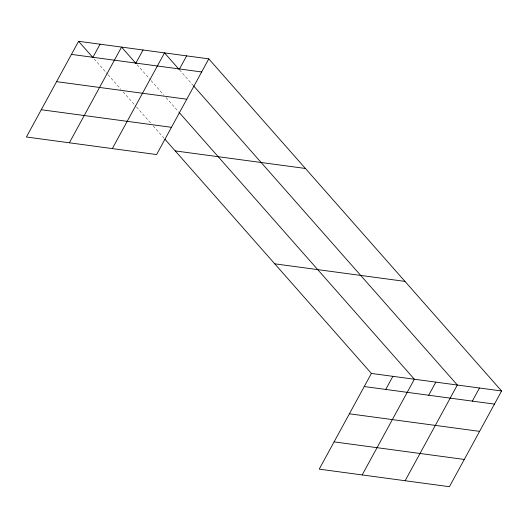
<?xml version="1.0" encoding="UTF-8"?>
<svg xmlns="http://www.w3.org/2000/svg" width="528" height="528" viewBox="0 0 528 528"><rect width="100%" height="100%" fill="white"/><g stroke="black" fill="none" stroke-linecap="round" stroke-linejoin="round"><path stroke-width="0.4" stroke-dasharray="2.64 1.98" d="M179.546 69.934L192.964 85.16M137.115 64.746L150.539 79.972M151.074 80.579L163.957 95.192M166.102 97.627L178.451 111.639M94.149 58.951L107.567 74.177M108.108 74.785L120.991 89.397M123.136 91.832L136.019 106.451M136.561 107.059L151.054 123.499M153.199 125.935L164.472 138.725"/><path stroke-width="0.79" d="M208.784 58.859L78.58 41.296L26.4 137.003L156.605 154.565L208.784 58.859L501.6 390.997L449.42 486.704L319.216 469.141L371.395 373.435L501.6 390.997M92.921 57.295L100.063 44.194M69.366 142.798L121.546 47.091L136.039 63.532M135.887 63.089L143.029 49.988M112.332 148.592L164.512 52.886L179.012 69.326M179.5 68.977L186.648 55.869M385.737 389.44L392.878 376.332M362.182 474.936L414.368 379.236L178.985 112.246M428.703 395.234L435.851 382.133M405.148 480.737L457.334 385.031L193.505 85.767M472.322 401.122L479.464 388.014M71.438 54.397L201.637 71.96M56.575 81.655L186.773 99.218M41.263 109.738L171.461 127.307M175.21 150.902L305.415 168.465M274.771 263.828L404.969 281.391M364.254 386.542L494.452 404.105M349.391 413.8L479.596 431.363M334.079 441.883L464.284 459.446M78.58 41.296L93.073 57.737M165.013 139.333L371.395 373.435"/></g></svg>
